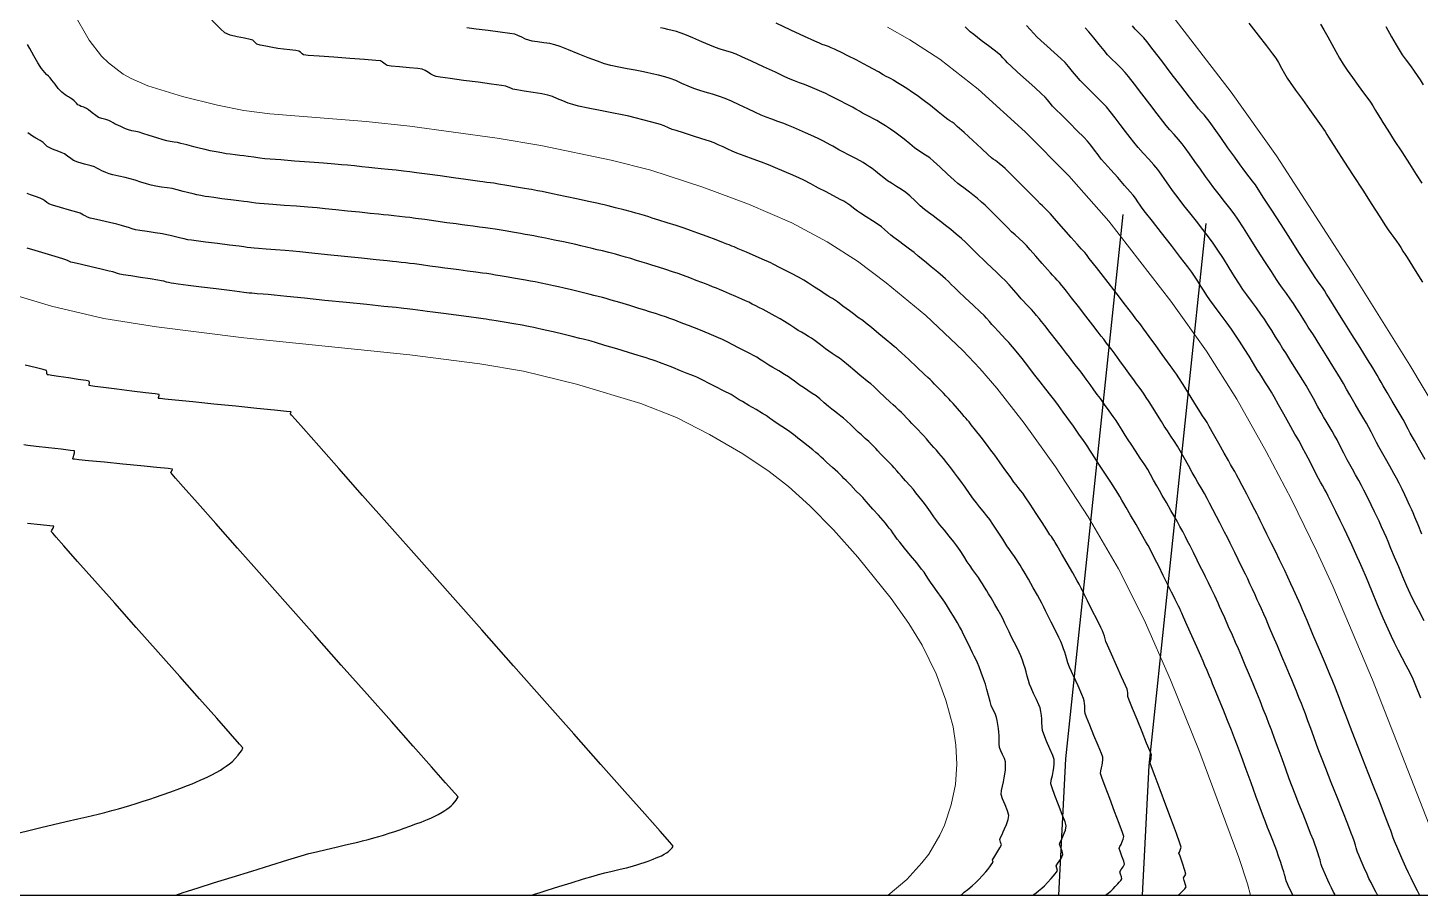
# Model space of a CAD drawing. Extents: x 27 to 849, y 0 to 853.
# Drawn here: x 213.3 to 312.8, y 7.4 to 69.4 of the extents above; entities that cross this region are included whole.
import ezdxf

# ---------------------------------------------------------------- set-up
doc = ezdxf.new("R2010")
doc.units = 0
doc.header["$LTSCALE"] = 2
for name, color, linetype in [('ARQ - PORTAS E ESQUADRIAS 1-50', 2, 'Continuous'), ('Curva 1 m', 5, 'Continuous'), ('Curva Mestra', 1, 'Continuous'), ('TRA_Trecho_Rodoviario_L', 7, 'Continuous')]:
    doc.layers.add(name, color=color, linetype=linetype)

msp = doc.modelspace()

# ---------------------------------------------------------------- linework, layer by layer
at = {"layer": 'ARQ - PORTAS E ESQUADRIAS 1-50', "elevation": 45}
msp.add_lwpolyline([(848.941, 852.522), (26.505, 852.522), (26.505, 7.377), (848.941, 7.377)], close=True, dxfattribs=at)
at = {"layer": 'Curva 1 m', "linetype": 'Continuous', "lineweight": -3}
for points, elevation in [([(303.721, 7.377), (303.719, 7.38), (303.709, 7.397), (303.702, 7.409), (303.627, 7.556), (303.517, 7.777), (303.439, 7.945), (303.333, 8.184), (303.246, 8.398), (303.183, 8.604), (303.119, 8.841), (303.061, 9.048), (302.981, 9.3), (302.846, 9.715), (302.693, 10.171), (302.562, 10.548), (302.443, 10.862), (302.277, 11.285), (302.089, 11.758), (301.906, 12.219), (301.755, 12.607), (301.618, 12.977), (301.381, 13.62), (301.076, 14.453), (300.73, 15.395), (300.375, 16.364), (300.038, 17.277), (299.75, 18.052), (299.54, 18.608), (299.319, 19.171), (299.045, 19.859), (298.745, 20.603), (298.449, 21.335), (298.184, 21.986), (297.979, 22.489), (297.862, 22.773), (297.733, 23.083), (297.581, 23.442), (297.428, 23.801), (297.295, 24.109), (297.133, 24.476), (296.846, 25.123), (296.501, 25.901), (296.163, 26.66), (295.9, 27.251), (295.777, 27.526), (295.705, 27.685), (295.622, 27.865), (295.548, 28.023), (295.447, 28.23), (295.308, 28.514), (295.184, 28.764), (295.048, 29.036), (294.782, 29.568), (294.451, 30.228), (294.12, 30.888), (293.855, 31.416), (293.72, 31.682), (293.607, 31.902), (293.477, 32.153), (293.36, 32.371), (293.205, 32.641), (292.892, 33.182), (292.499, 33.858), (292.106, 34.536), (291.789, 35.081), (291.629, 35.359), (291.496, 35.599), (291.345, 35.872), (291.209, 36.109), (291.037, 36.375), (290.698, 36.894), (290.274, 37.538), (289.851, 38.181), (289.512, 38.696), (289.341, 38.957), (289.204, 39.175), (289.049, 39.425), (288.91, 39.642), (288.745, 39.876), (288.422, 40.326), (288.02, 40.886), (287.616, 41.446), (287.29, 41.9), (287.118, 42.138), (286.955, 42.366), (286.769, 42.625), (286.603, 42.85), (286.409, 43.101), (286.058, 43.548), (285.648, 44.071), (285.274, 44.546), (285.034, 44.854), (284.83, 45.119), (284.593, 45.429), (284.356, 45.737), (284.148, 46), (283.929, 46.262), (283.665, 46.57), (283.4, 46.874), (283.175, 47.127), (282.937, 47.383), (282.65, 47.686), (282.382, 47.967), (282.199, 48.161), (282.018, 48.368), (281.813, 48.606), (281.629, 48.81), (281.363, 49.065), (280.863, 49.535), (280.283, 50.076), (279.78, 50.546), (279.51, 50.8), (279.311, 51.001), (279.085, 51.232), (278.883, 51.429), (278.685, 51.599), (278.316, 51.909), (277.851, 52.296), (277.365, 52.699), (276.932, 53.054), (276.627, 53.3), (276.307, 53.545), (275.912, 53.839), (275.511, 54.134), (275.175, 54.383), (274.973, 54.538), (274.759, 54.732), (274.52, 54.959), (274.303, 55.148), (274.065, 55.31), (273.657, 55.573), (273.196, 55.867), (272.797, 56.121), (272.578, 56.264), (272.394, 56.405), (272.188, 56.57), (272.03, 56.692), (271.896, 56.784), (271.74, 56.884), (271.602, 56.969), (271.353, 57.102), (270.86, 57.362), (270.287, 57.662), (269.801, 57.917), (269.568, 58.039), (269.41, 58.129), (269.251, 58.219), (269.101, 58.297), (268.884, 58.408), (268.691, 58.504), (268.439, 58.617), (267.946, 58.834), (267.332, 59.102), (266.716, 59.366), (266.218, 59.574), (265.725, 59.765), (265.114, 59.993), (264.489, 60.223), (263.954, 60.422), (263.613, 60.554), (263.314, 60.689), (262.97, 60.854), (262.626, 61.018), (262.325, 61.149), (261.998, 61.262), (261.445, 61.441), (260.784, 61.65), (260.134, 61.856), (259.612, 62.021), (259.336, 62.112), (259.068, 62.224), (258.764, 62.359), (258.495, 62.466), (258.229, 62.542), (257.772, 62.662), (257.22, 62.802), (256.672, 62.937), (256.224, 63.044), (255.75, 63.145), (255.022, 63.292), (254.172, 63.462), (253.333, 63.633), (252.636, 63.78), (252.214, 63.882), (251.891, 63.994), (251.521, 64.144), (251.137, 64.306), (250.767, 64.453), (250.443, 64.561), (250.01, 64.651), (249.393, 64.754), (248.743, 64.853), (248.209, 64.934), (247.943, 64.981), (247.783, 65.047), (247.603, 65.134), (247.443, 65.198), (247.128, 65.247), (246.409, 65.346), (245.45, 65.475), (244.411, 65.614), (243.456, 65.742), (242.746, 65.839), (242.443, 65.885), (242.253, 65.969), (242.068, 66.066), (241.903, 66.166), (241.666, 66.308), (241.449, 66.411), (241.134, 66.456), (240.533, 66.517), (239.838, 66.582), (239.245, 66.641), (238.949, 66.683), (238.793, 66.778), (238.625, 66.91), (238.47, 67.003), (238.127, 67.04), (237.336, 67.103), (236.278, 67.18), (235.133, 67.262), (234.08, 67.338), (233.299, 67.399), (232.97, 67.433), (232.861, 67.511), (232.746, 67.623), (232.637, 67.704), (232.416, 67.744), (231.998, 67.795), (231.525, 67.85), (231.137, 67.902), (230.748, 67.968), (230.273, 68.053), (229.855, 68.136), (229.637, 68.194), (229.492, 68.345), (229.347, 68.499), (229.147, 68.546), (228.734, 68.623), (228.22, 68.726), (227.72, 68.853), (227.347, 69.004), (227.033, 69.286), (226.415, 69.913)], 39), ([(312.797, 7.377), (312.794, 7.382), (312.78, 7.405), (312.75, 7.455), (312.721, 7.504), (312.627, 7.685), (312.417, 8.098), (312.173, 8.583), (311.98, 8.979), (311.796, 9.388), (311.52, 10.019), (311.227, 10.693), (310.993, 11.233), (310.896, 11.462), (310.872, 11.543), (310.849, 11.624), (310.798, 11.783), (310.725, 11.999), (310.61, 12.294), (310.32, 13.032), (309.906, 14.089), (309.414, 15.342), (308.893, 16.667), (308.393, 17.942), (307.961, 19.043), (307.646, 19.848), (307.497, 20.232), (307.361, 20.595), (307.203, 21.026), (307.054, 21.436), (306.943, 21.732), (306.848, 21.973), (306.736, 22.254), (306.622, 22.533), (306.524, 22.773), (306.367, 23.144), (306.041, 23.914), (305.613, 24.921), (305.153, 26.005), (304.727, 27.006), (304.405, 27.764), (304.254, 28.117), (304.134, 28.389), (303.996, 28.7), (303.874, 28.971), (303.763, 29.215), (303.579, 29.618), (303.359, 30.098), (303.139, 30.573), (302.957, 30.961), (302.769, 31.35), (302.49, 31.92), (302.172, 32.568), (301.866, 33.187), (301.626, 33.675), (301.502, 33.926), (301.386, 34.158), (301.253, 34.423), (301.136, 34.655), (301.002, 34.912), (300.743, 35.41), (300.42, 36.029), (300.096, 36.648), (299.834, 37.148), (299.695, 37.409), (299.559, 37.648), (299.4, 37.918), (299.262, 38.156), (299.107, 38.434), (298.802, 38.979), (298.424, 39.658), (298.045, 40.336), (297.74, 40.88), (297.583, 41.155), (297.436, 41.383), (297.265, 41.641), (297.116, 41.867), (296.953, 42.125), (296.639, 42.625), (296.25, 43.246), (295.861, 43.865), (295.55, 44.36), (295.391, 44.609), (295.25, 44.809), (295.087, 45.035), (294.943, 45.233), (294.756, 45.492), (294.379, 46.015), (293.907, 46.668), (293.437, 47.318), (293.064, 47.833), (292.884, 48.08), (292.761, 48.24), (292.617, 48.422), (292.492, 48.581), (292.266, 48.873), (291.755, 49.535), (291.074, 50.417), (290.338, 51.37), (289.662, 52.245), (289.161, 52.893), (288.95, 53.164), (288.829, 53.307), (288.707, 53.446), (288.585, 53.575), (288.463, 53.704), (288.281, 53.911), (287.873, 54.378), (287.348, 54.976), (286.818, 55.581), (286.392, 56.065), (286.18, 56.3), (286.014, 56.461), (285.82, 56.64), (285.651, 56.798), (285.427, 57.022), (284.97, 57.48), (284.398, 58.056), (283.825, 58.632), (283.368, 59.09), (283.141, 59.312), (282.955, 59.473), (282.74, 59.65), (282.578, 59.78), (282.446, 59.879), (282.294, 59.989), (282.164, 60.089), (281.936, 60.295), (281.446, 60.743), (280.825, 61.311), (280.203, 61.88), (279.713, 62.327), (279.484, 62.53), (279.349, 62.622), (279.19, 62.72), (279.053, 62.809), (278.824, 62.987), (278.36, 63.356), (277.791, 63.807), (277.247, 64.232), (276.86, 64.523), (276.524, 64.752), (276.103, 65.027), (275.678, 65.299), (275.331, 65.517), (275.145, 65.631), (274.984, 65.719), (274.799, 65.814), (274.637, 65.899), (274.429, 66.016), (274.079, 66.216), (273.689, 66.436), (273.365, 66.616), (273.016, 66.797), (272.475, 67.074), (271.885, 67.375), (271.388, 67.626), (271.125, 67.756), (270.93, 67.845), (270.705, 67.941), (270.507, 68.024), (270.302, 68.101), (270.064, 68.188), (269.856, 68.269), (269.527, 68.419), (268.794, 68.758), (267.818, 69.211), (266.761, 69.702)], 36), ([(306.747, 7.377), (306.742, 7.384), (306.722, 7.417), (306.708, 7.44), (306.632, 7.589), (306.475, 7.899), (306.338, 8.178), (306.22, 8.438), (306.049, 8.826), (305.887, 9.2), (305.796, 9.419), (305.749, 9.573), (305.701, 9.751), (305.657, 9.907), (305.597, 10.095), (305.496, 10.407), (305.381, 10.749), (305.283, 11.032), (305.182, 11.296), (304.989, 11.785), (304.735, 12.43), (304.446, 13.159), (304.153, 13.903), (303.885, 14.589), (303.669, 15.148), (303.462, 15.7), (303.213, 16.376), (302.941, 17.118), (302.665, 17.873), (302.405, 18.583), (302.179, 19.194), (302.007, 19.649), (301.823, 20.122), (301.603, 20.672), (301.368, 21.257), (301.135, 21.832), (300.923, 22.352), (300.749, 22.773), (300.546, 23.26), (300.308, 23.825), (300.057, 24.414), (299.818, 24.973), (299.614, 25.445), (299.393, 25.949), (299.12, 26.566), (298.843, 27.188), (298.612, 27.705), (298.476, 28.008), (298.371, 28.238), (298.249, 28.506), (298.125, 28.773), (298.018, 29.002), (297.878, 29.29), (297.68, 29.695), (297.468, 30.124), (297.29, 30.485), (297.119, 30.828), (296.873, 31.319), (296.604, 31.857), (296.36, 32.342), (296.192, 32.673), (296.028, 32.993), (295.836, 33.364), (295.642, 33.734), (295.472, 34.05), (295.282, 34.384), (294.994, 34.881), (294.671, 35.435), (294.376, 35.94), (294.173, 36.291), (293.98, 36.639), (293.757, 37.044), (293.533, 37.448), (293.333, 37.791), (293.119, 38.128), (292.805, 38.607), (292.458, 39.131), (292.145, 39.603), (291.933, 39.927), (291.733, 40.244), (291.504, 40.614), (291.274, 40.983), (291.07, 41.298), (290.864, 41.593), (290.572, 42.002), (290.248, 42.45), (289.948, 42.864), (289.726, 43.17), (289.489, 43.5), (289.214, 43.884), (288.938, 44.267), (288.697, 44.593), (288.496, 44.855), (288.251, 45.168), (287.988, 45.501), (287.735, 45.822), (287.52, 46.096), (287.234, 46.466), (286.816, 47.01), (286.364, 47.597), (285.975, 48.099), (285.749, 48.388), (285.582, 48.587), (285.385, 48.818), (285.187, 49.045), (285.019, 49.233), (284.851, 49.414), (284.653, 49.621), (284.455, 49.829), (284.287, 50.009), (284.073, 50.254), (283.765, 50.613), (283.432, 50.994), (283.146, 51.307), (282.891, 51.557), (282.546, 51.88), (282.171, 52.227), (281.822, 52.549), (281.557, 52.799), (281.267, 53.09), (280.933, 53.432), (280.598, 53.772), (280.302, 54.057), (280.023, 54.3), (279.649, 54.615), (279.245, 54.947), (278.877, 55.246), (278.61, 55.46), (278.325, 55.676), (277.988, 55.921), (277.652, 56.169), (277.37, 56.389), (277.072, 56.655), (276.702, 57.004), (276.331, 57.35), (276.03, 57.609), (275.734, 57.815), (275.375, 58.04), (275.02, 58.259), (274.737, 58.445), (274.469, 58.648), (274.158, 58.895), (273.862, 59.132), (273.64, 59.303), (273.446, 59.436), (273.216, 59.587), (272.984, 59.734), (272.783, 59.857), (272.469, 60.027), (271.996, 60.274), (271.535, 60.514), (271.258, 60.659), (271.055, 60.773), (270.825, 60.905), (270.622, 61.018), (270.417, 61.125), (270.111, 61.284), (269.781, 61.452), (269.502, 61.588), (269.241, 61.707), (268.862, 61.874), (268.429, 62.062), (268.003, 62.243), (267.648, 62.39), (267.302, 62.524), (266.892, 62.675), (266.459, 62.832), (266.046, 62.986), (265.694, 63.125), (265.285, 63.31), (264.734, 63.571), (264.13, 63.86), (263.562, 64.124), (263.119, 64.315), (262.705, 64.461), (262.209, 64.619), (261.694, 64.776), (261.229, 64.92), (260.877, 65.038), (260.484, 65.198), (260.031, 65.399), (259.581, 65.595), (259.196, 65.744), (258.807, 65.86), (258.349, 65.977), (257.889, 66.086), (257.492, 66.178), (257.166, 66.245), (256.684, 66.337), (256.111, 66.445), (255.511, 66.565), (254.948, 66.687), (254.485, 66.806), (253.984, 66.978), (253.326, 67.231), (252.603, 67.522), (251.903, 67.804), (251.32, 68.033), (250.943, 68.164), (250.588, 68.239), (250.152, 68.308), (249.707, 68.371), (249.322, 68.427), (249.068, 68.479), (248.834, 68.57), (248.568, 68.698), (248.302, 68.824), (248.068, 68.913), (247.708, 68.974), (247.019, 69.067), (246.168, 69.176), (245.322, 69.284), (244.649, 69.374)], 38), ([(309.772, 7.377), (309.77, 7.38), (309.759, 7.398), (309.736, 7.436), (309.714, 7.472), (309.645, 7.606), (309.487, 7.916), (309.304, 8.281), (309.159, 8.578), (309.023, 8.879), (308.821, 9.339), (308.605, 9.834), (308.428, 10.243), (308.346, 10.44), (308.298, 10.602), (308.253, 10.766), (308.193, 10.954), (308.095, 11.252), (308.004, 11.516), (307.892, 11.805), (307.638, 12.452), (307.286, 13.346), (306.88, 14.378), (306.463, 15.439), (306.079, 16.417), (305.771, 17.204), (305.583, 17.69), (305.411, 18.15), (305.209, 18.698), (304.996, 19.28), (304.791, 19.842), (304.611, 20.33), (304.475, 20.691), (304.327, 21.068), (304.153, 21.505), (303.968, 21.962), (303.791, 22.398), (303.636, 22.773), (303.481, 23.145), (303.234, 23.73), (302.933, 24.439), (302.615, 25.186), (302.318, 25.883), (302.079, 26.444), (301.934, 26.781), (301.796, 27.096), (301.633, 27.465), (301.463, 27.847), (301.304, 28.202), (301.175, 28.489), (301.018, 28.835), (300.834, 29.237), (300.649, 29.638), (300.487, 29.982), (300.32, 30.327), (300.078, 30.823), (299.809, 31.368), (299.565, 31.862), (299.396, 32.205), (299.228, 32.543), (299.032, 32.936), (298.835, 33.328), (298.664, 33.664), (298.497, 33.989), (298.262, 34.442), (298.003, 34.94), (297.762, 35.397), (297.584, 35.73), (297.387, 36.077), (297.153, 36.478), (296.918, 36.878), (296.718, 37.224), (296.522, 37.574), (296.244, 38.077), (295.937, 38.629), (295.657, 39.129), (295.458, 39.473), (295.247, 39.805), (294.995, 40.187), (294.74, 40.568), (294.524, 40.897), (294.317, 41.225), (294.029, 41.688), (293.714, 42.193), (293.429, 42.646), (293.23, 42.953), (293.028, 43.245), (292.786, 43.58), (292.543, 43.914), (292.334, 44.201), (292.101, 44.525), (291.746, 45.018), (291.353, 45.564), (291.007, 46.042), (290.791, 46.337), (290.611, 46.57), (290.4, 46.839), (290.188, 47.107), (290.006, 47.338), (289.8, 47.605), (289.41, 48.11), (288.912, 48.755), (288.382, 49.443), (287.895, 50.074), (287.525, 50.551), (287.349, 50.776), (287.196, 50.959), (287.017, 51.165), (286.863, 51.34), (286.708, 51.505), (286.53, 51.692), (286.375, 51.857), (286.174, 52.086), (285.795, 52.522), (285.345, 53.038), (284.932, 53.508), (284.663, 53.804), (284.423, 54.038), (284.137, 54.304), (283.849, 54.569), (283.604, 54.799), (283.329, 55.073), (282.904, 55.503), (282.429, 55.985), (282.002, 56.413), (281.722, 56.684), (281.455, 56.917), (281.131, 57.187), (280.821, 57.439), (280.594, 57.62), (280.403, 57.764), (280.179, 57.928), (279.955, 58.092), (279.767, 58.239), (279.497, 58.481), (279.03, 58.911), (278.497, 59.404), (278.028, 59.832), (277.757, 60.069), (277.562, 60.205), (277.328, 60.351), (277.093, 60.497), (276.895, 60.627), (276.67, 60.799), (276.315, 61.08), (275.908, 61.404), (275.527, 61.704), (275.25, 61.913), (274.946, 62.121), (274.581, 62.359), (274.229, 62.582), (273.964, 62.744), (273.73, 62.873), (273.453, 63.017), (273.177, 63.158), (272.947, 63.279), (272.726, 63.403), (272.471, 63.548), (272.215, 63.694), (271.994, 63.817), (271.751, 63.944), (271.385, 64.133), (270.971, 64.345), (270.588, 64.538), (270.314, 64.672), (270.03, 64.801), (269.699, 64.946), (269.365, 65.088), (269.077, 65.207), (268.782, 65.32), (268.429, 65.449), (268.076, 65.579), (267.775, 65.697), (267.397, 65.868), (266.708, 66.189), (265.861, 66.586), (265.011, 66.983), (264.31, 67.306), (263.912, 67.481), (263.57, 67.6), (263.166, 67.725), (262.762, 67.848), (262.418, 67.963), (262.033, 68.12), (261.446, 68.37), (260.798, 68.649), (260.234, 68.888), (259.896, 69.023), (259.637, 69.1), (259.332, 69.178), (259.025, 69.251), (258.761, 69.312), (258.485, 69.368)], 37), ([(312.864, 21.465), (312.52, 22.327), (312.313, 22.823), (312.095, 23.278), (311.829, 23.794), (311.54, 24.342), (311.249, 24.889), (310.98, 25.404), (310.758, 25.857), (310.523, 26.383), (310.181, 27.182), (309.777, 28.137), (309.359, 29.132), (308.974, 30.051), (308.667, 30.779), (308.488, 31.2), (308.325, 31.562), (308.135, 31.979), (307.934, 32.416), (307.739, 32.832), (307.57, 33.19), (307.383, 33.578), (307.105, 34.148), (306.789, 34.794), (306.484, 35.413), (306.242, 35.901), (306.115, 36.155), (305.984, 36.395), (305.83, 36.666), (305.697, 36.905), (305.559, 37.166), (305.297, 37.668), (304.973, 38.29), (304.65, 38.909), (304.39, 39.406), (304.256, 39.659), (304.132, 39.872), (303.988, 40.112), (303.862, 40.324), (303.717, 40.583), (303.429, 41.101), (303.064, 41.756), (302.69, 42.425), (302.374, 42.988), (302.183, 43.323), (301.993, 43.634), (301.768, 43.993), (301.54, 44.35), (301.346, 44.658), (301.174, 44.935), (300.906, 45.368), (300.58, 45.894), (300.233, 46.45), (299.9, 46.973), (299.621, 47.399), (299.321, 47.829), (298.938, 48.359), (298.522, 48.929), (298.121, 49.475), (297.784, 49.935), (297.563, 50.247), (297.367, 50.544), (297.145, 50.894), (296.915, 51.26), (296.692, 51.608), (296.493, 51.903), (296.211, 52.28), (295.689, 52.958), (295.028, 53.812), (294.324, 54.717), (293.678, 55.548), (293.187, 56.18), (292.951, 56.486), (292.8, 56.697), (292.628, 56.944), (292.455, 57.19), (292.3, 57.397), (292.085, 57.648), (291.686, 58.101), (291.191, 58.66), (290.688, 59.226), (290.267, 59.703), (290.017, 59.993), (289.79, 60.285), (289.532, 60.63), (289.273, 60.973), (289.04, 61.259), (288.767, 61.545), (288.298, 62.016), (287.737, 62.574), (287.186, 63.119), (286.75, 63.552), (286.531, 63.773), (286.358, 63.978), (286.166, 64.217), (285.991, 64.419), (285.748, 64.647), (285.257, 65.094), (284.644, 65.65), (284.031, 66.204), (283.546, 66.644), (283.311, 66.86), (283.157, 67.026), (282.986, 67.218), (282.829, 67.381), (282.561, 67.596), (282.038, 68.003), (281.429, 68.474), (280.905, 68.881), (280.636, 69.095), (280.473, 69.253), (280.293, 69.439)], 34), ([(313.113, 26.983), (312.696, 27.775), (312.349, 28.444), (312.104, 28.94), (311.865, 29.471), (311.583, 30.124), (311.284, 30.832), (310.992, 31.533), (310.731, 32.162), (310.526, 32.655), (310.402, 32.948), (310.246, 33.294), (310.062, 33.696), (309.876, 34.096), (309.714, 34.44), (309.549, 34.784), (309.31, 35.277), (309.044, 35.82), (308.799, 36.315), (308.622, 36.664), (308.433, 37.012), (308.206, 37.415), (307.978, 37.816), (307.786, 38.164), (307.609, 38.498), (307.369, 38.961), (307.11, 39.462), (306.874, 39.915), (306.705, 40.229), (306.527, 40.539), (306.314, 40.896), (306.099, 41.252), (305.918, 41.56), (305.742, 41.875), (305.487, 42.336), (305.194, 42.866), (304.904, 43.383), (304.658, 43.81), (304.436, 44.174), (304.145, 44.642), (303.819, 45.16), (303.493, 45.674), (303.203, 46.131), (302.984, 46.478), (302.752, 46.851), (302.484, 47.284), (302.203, 47.737), (301.931, 48.167), (301.69, 48.535), (301.429, 48.907), (301.105, 49.351), (300.757, 49.822), (300.425, 50.277), (300.147, 50.67), (299.893, 51.057), (299.551, 51.596), (299.156, 52.223), (298.744, 52.872), (298.349, 53.481), (298.008, 53.984), (297.688, 54.419), (297.278, 54.956), (296.82, 55.546), (296.355, 56.137), (295.927, 56.68), (295.579, 57.125), (295.351, 57.421), (295.115, 57.749), (294.846, 58.135), (294.565, 58.538), (294.292, 58.92), (294.049, 59.243), (293.77, 59.573), (293.412, 59.976), (293.022, 60.409), (292.648, 60.827), (292.337, 61.19), (292.072, 61.525), (291.739, 61.964), (291.37, 62.455), (290.999, 62.947), (290.659, 63.386), (290.383, 63.721), (290.036, 64.09), (289.605, 64.519), (289.159, 64.953), (288.768, 65.335), (288.501, 65.607), (288.248, 65.903), (287.964, 66.255), (287.678, 66.607), (287.422, 66.898), (287.119, 67.187), (286.658, 67.605), (286.146, 68.062), (285.694, 68.467), (285.411, 68.729), (285.186, 68.968), (284.932, 69.254), (284.677, 69.537)], 33), ([(312.944, 33.189), (312.672, 33.841), (312.448, 34.382), (312.316, 34.695), (312.212, 34.926), (312.09, 35.194), (311.966, 35.461), (311.858, 35.69), (311.72, 35.978), (311.523, 36.384), (311.312, 36.813), (311.13, 37.172), (310.94, 37.521), (310.657, 38.028), (310.343, 38.585), (310.061, 39.086), (309.875, 39.422), (309.708, 39.74), (309.516, 40.112), (309.324, 40.483), (309.154, 40.799), (308.976, 41.108), (308.718, 41.544), (308.43, 42.026), (308.165, 42.471), (307.973, 42.796), (307.779, 43.143), (307.555, 43.547), (307.331, 43.951), (307.134, 44.296), (306.933, 44.622), (306.574, 45.198), (306.119, 45.922), (305.634, 46.694), (305.18, 47.414), (304.822, 47.983), (304.623, 48.299), (304.425, 48.617), (304.196, 48.987), (303.964, 49.356), (303.76, 49.67), (303.535, 49.989), (303.254, 50.371), (302.969, 50.758), (302.731, 51.093), (302.536, 51.392), (302.181, 51.944), (301.717, 52.67), (301.195, 53.487), (300.664, 54.316), (300.174, 55.076), (299.777, 55.685), (299.522, 56.064), (299.211, 56.484), (298.839, 56.964), (298.445, 57.463), (298.07, 57.94), (297.751, 58.355), (297.467, 58.748), (297.104, 59.259), (296.709, 59.819), (296.329, 60.357), (296.009, 60.803), (295.797, 61.088), (295.54, 61.393), (295.229, 61.739), (294.918, 62.084), (294.656, 62.386), (294.418, 62.689), (294.002, 63.232), (293.478, 63.918), (292.917, 64.651), (292.391, 65.337), (291.97, 65.879), (291.725, 66.183), (291.442, 66.48), (291.1, 66.814), (290.757, 67.146), (290.47, 67.44), (290.212, 67.742), (289.859, 68.173), (289.474, 68.646), (289.117, 69.076), (288.852, 69.377)], 32), ([(313.18, 38.505), (312.799, 39.186), (312.419, 39.866), (312.115, 40.409), (311.964, 40.681), (311.849, 40.9), (311.72, 41.151), (311.604, 41.37), (311.46, 41.616), (311.176, 42.096), (310.821, 42.694), (310.466, 43.294), (310.178, 43.779), (310.029, 44.032), (309.895, 44.271), (309.744, 44.544), (309.609, 44.782), (309.436, 45.061), (309.053, 45.673), (308.529, 46.509), (307.934, 47.456), (307.34, 48.402), (306.816, 49.236), (306.433, 49.846), (306.261, 50.119), (306.125, 50.339), (305.97, 50.588), (305.83, 50.805), (305.672, 51.026), (305.48, 51.286), (305.315, 51.517), (305.141, 51.784), (304.748, 52.395), (304.197, 53.251), (303.55, 54.256), (302.869, 55.314), (302.216, 56.329), (301.651, 57.203), (301.238, 57.84), (301.037, 58.144), (300.837, 58.412), (300.597, 58.719), (300.356, 59.025), (300.152, 59.29), (299.942, 59.58), (299.559, 60.116), (299.075, 60.797), (298.559, 61.521), (298.085, 62.186), (297.724, 62.691), (297.546, 62.933), (297.367, 63.142), (297.157, 63.375), (296.976, 63.582), (296.772, 63.843), (296.325, 64.423), (295.716, 65.215), (295.025, 66.113), (294.334, 67.012), (293.723, 67.804), (293.274, 68.384), (293.068, 68.645), (292.871, 68.848), (292.639, 69.072), (292.44, 69.273), (292.237, 69.513)], 31), ([(300.57, 69.695), (301.235, 68.841), (301.825, 68.081), (302.267, 67.506), (302.491, 67.203), (302.686, 66.88), (302.898, 66.494), (303.11, 66.107), (303.301, 65.781), (303.514, 65.472), (303.903, 64.925), (304.394, 64.241), (304.913, 63.52), (305.387, 62.862), (305.743, 62.368), (305.907, 62.138), (306.022, 61.953), (306.149, 61.74), (306.262, 61.554), (306.428, 61.295), (306.819, 60.688), (307.371, 59.83), (308.023, 58.82), (308.709, 57.756), (309.367, 56.736), (309.934, 55.859), (310.346, 55.223), (310.54, 54.926), (310.715, 54.678), (310.925, 54.39), (311.129, 54.109), (311.289, 53.883), (311.43, 53.668), (311.591, 53.417), (311.75, 53.165), (311.887, 52.947), (312.073, 52.652), (312.465, 52.026), (312.994, 51.182)], 29), ([(305.686, 69.628), (305.941, 69.217), (306.217, 68.732), (306.502, 68.209), (306.786, 67.686), (307.058, 67.199), (307.308, 66.783), (307.602, 66.347), (307.978, 65.816), (308.386, 65.256), (308.77, 64.731), (309.08, 64.308), (309.262, 64.051), (309.43, 63.784), (309.62, 63.469), (309.808, 63.154), (309.973, 62.884), (310.15, 62.605), (310.501, 62.056), (310.971, 61.325), (311.505, 60.495), (312.048, 59.653), (312.545, 58.885), (312.941, 58.276)], 28), ([(310.37, 69.454), (310.774, 68.728), (311.103, 68.143), (311.314, 67.786), (311.544, 67.447), (311.825, 67.059), (312.121, 66.658), (312.396, 66.28), (312.617, 65.964), (312.815, 65.652), (313.038, 65.284)], 27), ([(295.513, 7.377), (295.528, 7.389), (295.576, 7.428), (295.671, 7.507), (295.781, 7.602), (295.905, 7.735), (295.996, 7.838), (296.047, 7.9), (296.091, 7.964), (296.043, 8.125), (295.951, 8.418), (295.907, 8.615), (295.988, 8.75), (296.068, 8.885), (295.993, 9.147), (295.821, 9.655), (295.648, 10.153), (295.569, 10.385), (295.599, 10.456), (295.634, 10.526), (295.686, 10.652), (295.731, 10.817), (295.636, 11.093), (295.386, 11.776), (295.031, 12.729), (294.625, 13.819), (294.219, 14.908), (293.864, 15.862), (293.613, 16.544), (293.516, 16.819), (293.54, 16.967), (293.574, 17.112), (293.592, 17.257), (293.595, 17.4), (293.5, 17.648), (293.261, 18.243), (292.935, 19.048), (292.58, 19.921), (292.254, 20.725), (292.014, 21.32), (291.918, 21.565), (291.909, 21.703), (291.905, 21.839), (291.888, 21.971), (291.863, 22.101), (291.747, 22.366), (291.47, 22.989), (291.111, 23.793), (290.751, 24.6), (290.469, 25.234), (290.345, 25.518), (290.292, 25.708), (290.241, 25.898), (290.175, 26.087), (290.102, 26.275), (289.982, 26.518), (289.715, 27.052), (289.374, 27.731), (289.032, 28.411), (288.762, 28.946), (288.638, 29.193), (288.576, 29.324), (288.505, 29.472), (288.44, 29.601), (288.296, 29.854), (287.977, 30.405), (287.572, 31.104), (287.167, 31.801), (286.85, 32.346), (286.708, 32.589), (286.615, 32.746), (286.518, 32.9), (286.444, 33.007), (286.348, 33.139), (286.265, 33.257), (286.112, 33.49), (285.778, 34.001), (285.352, 34.655), (284.92, 35.315), (284.573, 35.843), (284.398, 36.104), (284.248, 36.295), (284.071, 36.508), (283.919, 36.697), (283.772, 36.901), (283.49, 37.296), (283.13, 37.803), (282.745, 38.341), (282.392, 38.832), (282.127, 39.194), (281.816, 39.6), (281.424, 40.103), (281.031, 40.602), (280.716, 41), (280.557, 41.197), (280.448, 41.322), (280.322, 41.462), (280.211, 41.585), (280.033, 41.792), (279.723, 42.153), (279.414, 42.512), (279.238, 42.713), (279.132, 42.824), (279.008, 42.948), (278.901, 43.057), (278.722, 43.247), (278.409, 43.58), (278.098, 43.91), (277.925, 44.091), (277.773, 44.23), (277.619, 44.367), (277.375, 44.596), (276.859, 45.082), (276.254, 45.651), (275.74, 46.134), (275.5, 46.357), (275.363, 46.466), (275.223, 46.573), (275.038, 46.727), (274.627, 47.069), (274.104, 47.504), (273.579, 47.94), (273.163, 48.285), (272.967, 48.444), (272.848, 48.526), (272.71, 48.616), (272.589, 48.696), (272.391, 48.844), (271.999, 49.138), (271.541, 49.483), (271.144, 49.781), (270.935, 49.934), (270.786, 50.025), (270.613, 50.124), (270.462, 50.212), (270.28, 50.331), (269.937, 50.559), (269.513, 50.838), (269.086, 51.113), (268.738, 51.328), (268.357, 51.539), (267.855, 51.805), (267.339, 52.072), (266.919, 52.288), (266.705, 52.398), (266.554, 52.476), (266.381, 52.565), (266.229, 52.64), (265.935, 52.769), (265.342, 53.027), (264.648, 53.327), (264.053, 53.583), (263.756, 53.71), (263.594, 53.775), (263.409, 53.848), (263.247, 53.911), (262.991, 54.01), (262.472, 54.208), (261.822, 54.456), (261.168, 54.7), (260.641, 54.891), (260.194, 55.042), (259.61, 55.233), (258.976, 55.436), (258.38, 55.626), (257.909, 55.774), (257.652, 55.855), (257.359, 55.945), (257.025, 56.047), (256.731, 56.132), (256.419, 56.213), (255.883, 56.351), (255.275, 56.505), (254.75, 56.637), (254.46, 56.71), (254.219, 56.769), (253.945, 56.835), (253.703, 56.891), (253.348, 56.967), (252.611, 57.122), (251.684, 57.316), (250.761, 57.508), (250.034, 57.66), (249.693, 57.73), (249.494, 57.764), (249.267, 57.802), (249.068, 57.835), (248.769, 57.885), (248.192, 57.983), (247.515, 58.098), (246.914, 58.198), (246.568, 58.255), (246.337, 58.287), (246.068, 58.322), (245.799, 58.356), (245.568, 58.386), (245.242, 58.431), (244.576, 58.524), (243.698, 58.646), (242.731, 58.78), (241.803, 58.908), (241.04, 59.011), (240.568, 59.073), (240.113, 59.127), (239.583, 59.185), (239.03, 59.244), (238.507, 59.299), (238.068, 59.345), (237.639, 59.39), (237.141, 59.443), (236.62, 59.496), (236.122, 59.546), (235.693, 59.587), (235.21, 59.626), (234.396, 59.69), (233.388, 59.767), (232.326, 59.848), (231.348, 59.923), (230.59, 59.982), (230.193, 60.016), (229.836, 60.059), (229.417, 60.115), (229.011, 60.171), (228.693, 60.214), (228.404, 60.25), (228.067, 60.29), (227.731, 60.331), (227.443, 60.372), (227.125, 60.428), (226.718, 60.505), (226.298, 60.589), (225.943, 60.664), (225.601, 60.747), (225.124, 60.869), (224.618, 61), (224.189, 61.11), (223.943, 61.169), (223.704, 61.208), (223.431, 61.247), (223.193, 61.289), (222.93, 61.365), (222.466, 61.508), (221.935, 61.675), (221.47, 61.821), (221.206, 61.9), (220.967, 61.956), (220.693, 62.014), (220.456, 62.076), (220.243, 62.16), (219.955, 62.284), (219.679, 62.409), (219.505, 62.49), (219.36, 62.572), (219.197, 62.669), (219.05, 62.746), (218.84, 62.807), (218.548, 62.882), (218.3, 62.969), (218.103, 63.1), (217.84, 63.303), (217.594, 63.498), (217.448, 63.607), (217.247, 63.69), (217.073, 63.753), (216.945, 63.809), (216.823, 63.873), (216.719, 63.974), (216.562, 64.14), (216.43, 64.265), (216.307, 64.345), (216.161, 64.428), (216.055, 64.489), (215.929, 64.578), (215.805, 64.672), (215.68, 64.773), (215.555, 64.885), (215.427, 65.044), (215.2, 65.338), (214.971, 65.634), (214.842, 65.797), (214.718, 65.921), (214.593, 66.043), (214.472, 66.177), (214.352, 66.316), (214.236, 66.46), (214.125, 66.609), (213.973, 66.871), (213.687, 67.377), (213.396, 67.891), (213.233, 68.177)], 41), ([(290.331, 7.377), (290.348, 7.392), (290.402, 7.436), (290.514, 7.527), (290.688, 7.671), (290.865, 7.827), (291.02, 7.987), (291.188, 8.174), (291.295, 8.298), (291.405, 8.422), (291.487, 8.552), (291.453, 8.683), (291.38, 8.874), (291.348, 9.04), (291.435, 9.201), (291.583, 9.4), (291.671, 9.58), (291.619, 9.809), (291.489, 10.172), (291.356, 10.52), (291.297, 10.705), (291.352, 10.846), (291.426, 10.988), (291.49, 11.137), (291.578, 11.367), (291.621, 11.57), (291.529, 11.86), (291.293, 12.503), (290.97, 13.358), (290.618, 14.284), (290.294, 15.139), (290.055, 15.782), (289.96, 16.071), (289.98, 16.258), (290.034, 16.473), (290.076, 16.658), (290.102, 16.842), (290.123, 17.052), (290.119, 17.233), (290.02, 17.506), (289.789, 18.077), (289.493, 18.798), (289.195, 19.517), (288.963, 20.087), (288.861, 20.357), (288.843, 20.53), (288.841, 20.732), (288.834, 20.905), (288.815, 21.074), (288.787, 21.265), (288.75, 21.43), (288.623, 21.729), (288.353, 22.333), (288.032, 23.044), (287.754, 23.663), (287.612, 23.992), (287.541, 24.232), (287.471, 24.51), (287.404, 24.752), (287.322, 24.993), (287.221, 25.268), (287.126, 25.507), (286.989, 25.789), (286.733, 26.3), (286.436, 26.888), (286.175, 27.403), (286.028, 27.695), (285.903, 27.956), (285.761, 28.253), (285.632, 28.511), (285.462, 28.809), (285.154, 29.343), (284.8, 29.952), (284.495, 30.475), (284.333, 30.752), (284.214, 30.951), (284.077, 31.177), (283.953, 31.373), (283.803, 31.587), (283.612, 31.852), (283.447, 32.086), (283.273, 32.351), (282.966, 32.827), (282.604, 33.384), (282.271, 33.893), (282.046, 34.222), (281.83, 34.5), (281.57, 34.817), (281.309, 35.133), (281.089, 35.409), (280.884, 35.688), (280.597, 36.09), (280.279, 36.539), (279.978, 36.961), (279.745, 37.281), (279.522, 37.573), (279.25, 37.924), (278.971, 38.28), (278.729, 38.585), (278.567, 38.784), (278.41, 38.965), (278.223, 39.173), (278.035, 39.38), (277.875, 39.559), (277.708, 39.753), (277.506, 39.99), (277.306, 40.223), (277.145, 40.405), (276.932, 40.626), (276.686, 40.874), (276.471, 41.093), (276.303, 41.271), (276.097, 41.493), (275.895, 41.709), (275.739, 41.868), (275.547, 42.047), (275.323, 42.245), (275.127, 42.42), (274.913, 42.621), (274.539, 42.975), (274.112, 43.377), (273.742, 43.725), (273.538, 43.913), (273.363, 44.053), (273.16, 44.208), (272.983, 44.346), (272.77, 44.523), (272.381, 44.849), (271.929, 45.227), (271.528, 45.559), (271.292, 45.749), (271.053, 45.912), (270.776, 46.091), (270.535, 46.252), (270.292, 46.433), (269.931, 46.708), (269.563, 46.987), (269.294, 47.181), (269.079, 47.314), (268.823, 47.462), (268.567, 47.608), (268.348, 47.737), (268.091, 47.903), (267.741, 48.135), (267.371, 48.377), (267.055, 48.574), (266.703, 48.768), (266.255, 49.003), (265.825, 49.225), (265.53, 49.376), (265.311, 49.49), (265.056, 49.622), (264.8, 49.752), (264.578, 49.86), (264.313, 49.98), (263.892, 50.163), (263.419, 50.367), (262.996, 50.548), (262.724, 50.663), (262.489, 50.758), (262.215, 50.866), (261.941, 50.974), (261.705, 51.065), (261.448, 51.164), (261.051, 51.316), (260.587, 51.492), (260.13, 51.663), (259.751, 51.8), (259.363, 51.931), (258.876, 52.09), (258.358, 52.255), (257.879, 52.407), (257.509, 52.523), (257.173, 52.627), (256.779, 52.748), (256.369, 52.871), (255.985, 52.985), (255.667, 53.076), (255.267, 53.183), (254.797, 53.303), (254.337, 53.418), (253.964, 53.51), (253.615, 53.596), (253.208, 53.695), (252.801, 53.792), (252.451, 53.873), (252.11, 53.947), (251.565, 54.062), (250.92, 54.198), (250.28, 54.331), (249.753, 54.44), (249.443, 54.501), (249.154, 54.553), (248.818, 54.609), (248.482, 54.664), (248.193, 54.711), (247.918, 54.759), (247.533, 54.825), (247.098, 54.899), (246.673, 54.97), (246.318, 55.027), (245.969, 55.076), (245.551, 55.131), (245.108, 55.187), (244.682, 55.242), (244.318, 55.289), (243.89, 55.348), (243.22, 55.441), (242.43, 55.551), (241.643, 55.66), (240.982, 55.75), (240.568, 55.805), (240.229, 55.844), (239.836, 55.888), (239.425, 55.932), (239.032, 55.973), (238.693, 56.008), (238.33, 56.047), (237.725, 56.11), (236.959, 56.19), (236.116, 56.277), (235.277, 56.362), (234.525, 56.437), (233.943, 56.492), (233.277, 56.548), (232.452, 56.612), (231.581, 56.678), (230.777, 56.738), (230.152, 56.786), (229.818, 56.814), (229.557, 56.845), (229.255, 56.886), (228.953, 56.927), (228.693, 56.963), (228.347, 57.006), (227.77, 57.077), (227.117, 57.158), (226.54, 57.231), (226.193, 57.279), (225.932, 57.324), (225.629, 57.381), (225.327, 57.442), (225.068, 57.498), (224.764, 57.573), (224.355, 57.681), (223.927, 57.792), (223.568, 57.876), (223.222, 57.935), (222.817, 57.992), (222.412, 58.051), (222.068, 58.115), (221.725, 58.211), (221.324, 58.339), (220.923, 58.47), (220.578, 58.574), (220.204, 58.665), (219.753, 58.766), (219.339, 58.859), (219.078, 58.926), (218.827, 59.025), (218.547, 59.15), (218.365, 59.237), (218.195, 59.335), (218.024, 59.428), (217.775, 59.502), (217.308, 59.631), (216.823, 59.771), (216.524, 59.875), (216.316, 60.018), (216.09, 60.205), (215.884, 60.353), (215.638, 60.461), (215.348, 60.566), (215.134, 60.645), (214.964, 60.719), (214.773, 60.807), (214.634, 60.885), (214.486, 61.03), (214.34, 61.179), (214.137, 61.305), (213.826, 61.485), (213.59, 61.626), (213.428, 61.738), (213.246, 61.872)], 42), ([(285.148, 7.377), (285.167, 7.393), (285.221, 7.437), (285.334, 7.529), (285.52, 7.682), (285.762, 7.885), (285.95, 8.052), (286.181, 8.292), (286.432, 8.571), (286.595, 8.759), (286.702, 8.883), (286.819, 9.027), (286.882, 9.139), (286.837, 9.301), (286.79, 9.465), (286.915, 9.669), (287.141, 9.998), (287.274, 10.275), (287.217, 10.528), (287.091, 10.821), (287.024, 11.025), (287.067, 11.161), (287.149, 11.314), (287.218, 11.45), (287.315, 11.676), (287.447, 12.019), (287.511, 12.323), (287.429, 12.609), (287.227, 13.152), (286.963, 13.824), (286.698, 14.495), (286.492, 15.037), (286.404, 15.323), (286.434, 15.603), (286.516, 15.926), (286.579, 16.204), (286.617, 16.48), (286.648, 16.795), (286.642, 17.066), (286.546, 17.348), (286.345, 17.834), (286.109, 18.389), (285.905, 18.873), (285.803, 19.149), (285.778, 19.409), (285.774, 19.711), (285.764, 19.971), (285.735, 20.224), (285.692, 20.511), (285.638, 20.758), (285.546, 20.984), (285.375, 21.361), (285.175, 21.795), (284.993, 22.194), (284.879, 22.466), (284.799, 22.727), (284.719, 23.035), (284.641, 23.343), (284.567, 23.606), (284.479, 23.868), (284.37, 24.174), (284.255, 24.479), (284.15, 24.738), (284.004, 25.045), (283.796, 25.456), (283.582, 25.874), (283.418, 26.197), (283.281, 26.48), (283.124, 26.811), (282.965, 27.14), (282.823, 27.42), (282.637, 27.753), (282.382, 28.193), (282.131, 28.62), (281.957, 28.914), (281.828, 29.131), (281.676, 29.383), (281.523, 29.633), (281.387, 29.846), (281.229, 30.075), (281.021, 30.364), (280.807, 30.662), (280.628, 30.916), (280.436, 31.209), (280.187, 31.599), (279.925, 32.004), (279.694, 32.34), (279.466, 32.635), (279.145, 33.031), (278.794, 33.458), (278.477, 33.845), (278.258, 34.12), (278.042, 34.414), (277.794, 34.764), (277.553, 35.104), (277.362, 35.368), (277.184, 35.602), (276.975, 35.873), (276.763, 36.142), (276.578, 36.37), (276.342, 36.64), (276.025, 36.993), (275.725, 37.325), (275.538, 37.533), (275.384, 37.713), (275.208, 37.919), (275.051, 38.097), (274.855, 38.301), (274.545, 38.617), (274.235, 38.931), (274.041, 39.129), (273.886, 39.294), (273.71, 39.484), (273.553, 39.646), (273.386, 39.8), (273.134, 40.026), (272.861, 40.269), (272.635, 40.473), (272.397, 40.697), (272.094, 40.986), (271.797, 41.267), (271.575, 41.469), (271.386, 41.622), (271.161, 41.796), (270.936, 41.968), (270.743, 42.118), (270.516, 42.308), (270.206, 42.571), (269.884, 42.841), (269.616, 43.054), (269.347, 43.241), (269.023, 43.452), (268.712, 43.654), (268.48, 43.808), (268.289, 43.95), (268.068, 44.12), (267.848, 44.288), (267.653, 44.427), (267.368, 44.602), (266.945, 44.848), (266.522, 45.092), (266.234, 45.262), (266.035, 45.39), (265.804, 45.543), (265.574, 45.694), (265.372, 45.819), (265.152, 45.941), (264.877, 46.086), (264.596, 46.231), (264.356, 46.354), (264.064, 46.506), (263.662, 46.713), (263.25, 46.923), (262.928, 47.081), (262.645, 47.21), (262.312, 47.354), (261.979, 47.496), (261.692, 47.616), (261.362, 47.749), (260.933, 47.919), (260.501, 48.088), (260.163, 48.219), (259.863, 48.334), (259.514, 48.468), (259.163, 48.599), (258.861, 48.709), (258.536, 48.818), (258.132, 48.949), (257.719, 49.08), (257.366, 49.191), (256.954, 49.317), (256.308, 49.513), (255.591, 49.729), (254.968, 49.915), (254.604, 50.021), (254.342, 50.091), (254.037, 50.169), (253.731, 50.245), (253.468, 50.31), (253.167, 50.384), (252.692, 50.5), (252.14, 50.633), (251.61, 50.759), (251.198, 50.854), (250.833, 50.935), (250.406, 51.026), (249.96, 51.12), (249.541, 51.205), (249.193, 51.273), (248.839, 51.337), (248.414, 51.409), (247.978, 51.48), (247.593, 51.543), (247.318, 51.588), (247.029, 51.638), (246.693, 51.696), (246.357, 51.752), (246.068, 51.798), (245.776, 51.839), (245.29, 51.903), (244.693, 51.981), (244.068, 52.061), (243.498, 52.135), (243.068, 52.192), (242.584, 52.258), (241.996, 52.34), (241.4, 52.423), (240.892, 52.493), (240.568, 52.536), (240.279, 52.569), (239.943, 52.606), (239.607, 52.642), (239.318, 52.672), (238.946, 52.71), (238.167, 52.791), (237.11, 52.899), (235.905, 53.023), (234.681, 53.148), (233.568, 53.261), (232.695, 53.348), (232.193, 53.397), (231.645, 53.443), (230.966, 53.495), (230.287, 53.546), (229.736, 53.588), (229.443, 53.612), (229.204, 53.641), (228.932, 53.678), (228.693, 53.711), (228.36, 53.753), (227.676, 53.838), (226.818, 53.946), (225.96, 54.054), (225.277, 54.141), (224.943, 54.185), (224.703, 54.227), (224.431, 54.281), (224.193, 54.331), (223.991, 54.381), (223.719, 54.453), (223.435, 54.527), (223.193, 54.584), (222.881, 54.636), (222.362, 54.716), (221.774, 54.805), (221.254, 54.886), (220.943, 54.942), (220.712, 55.006), (220.446, 55.091), (220.18, 55.178), (219.95, 55.248), (219.626, 55.326), (219.08, 55.452), (218.471, 55.592), (217.958, 55.711), (217.7, 55.776), (217.529, 55.843), (217.34, 55.928), (217.224, 55.983), (217.111, 56.048), (216.997, 56.111), (216.756, 56.182), (216.219, 56.337), (215.578, 56.524), (215.024, 56.689), (214.747, 56.78), (214.608, 56.876), (214.458, 57), (214.32, 57.099), (214.121, 57.184), (213.788, 57.311), (213.44, 57.441), (213.195, 57.537)], 43), ([(279.965, 7.377), (279.99, 7.398), (280.062, 7.457), (280.213, 7.58), (280.462, 7.784), (280.784, 8.054), (281.035, 8.277), (281.257, 8.505), (281.516, 8.787), (281.749, 9.05), (281.894, 9.219), (282.041, 9.404), (282.2, 9.615), (282.277, 9.727), (282.255, 9.808), (282.231, 9.889), (282.332, 10.054), (282.551, 10.402), (282.772, 10.764), (282.877, 10.97), (282.816, 11.156), (282.752, 11.345), (282.808, 11.501), (282.917, 11.718), (283.01, 11.911), (283.097, 12.115), (283.23, 12.435), (283.351, 12.785), (283.401, 13.075), (283.316, 13.397), (283.132, 13.826), (282.944, 14.255), (282.848, 14.576), (282.868, 14.846), (282.94, 15.164), (283.024, 15.482), (283.081, 15.75), (283.118, 16.018), (283.156, 16.331), (283.177, 16.641), (283.166, 16.9), (283.09, 17.144), (282.962, 17.423), (282.831, 17.7), (282.746, 17.941), (282.716, 18.191), (282.708, 18.489), (282.706, 18.787), (282.694, 19.037), (282.665, 19.286), (282.625, 19.578), (282.577, 19.862), (282.526, 20.086), (282.415, 20.361), (282.266, 20.667), (282.146, 20.94), (282.064, 21.22), (281.955, 21.638), (281.837, 22.087), (281.73, 22.46), (281.601, 22.837), (281.436, 23.29), (281.279, 23.706), (281.173, 23.97), (281.062, 24.204), (280.926, 24.468), (280.808, 24.699), (280.658, 25.008), (280.415, 25.511), (280.17, 26.017), (280.014, 26.33), (279.88, 26.57), (279.722, 26.84), (279.582, 27.077), (279.443, 27.309), (279.237, 27.651), (279.014, 28.017), (278.821, 28.32), (278.591, 28.653), (278.283, 29.084), (277.991, 29.49), (277.809, 29.746), (277.661, 29.973), (277.494, 30.234), (277.342, 30.458), (277.163, 30.686), (276.814, 31.118), (276.382, 31.652), (275.95, 32.184), (275.604, 32.611), (275.428, 32.831), (275.279, 33.035), (275.114, 33.269), (274.98, 33.455), (274.857, 33.616), (274.715, 33.798), (274.588, 33.956), (274.408, 34.16), (274.072, 34.537), (273.686, 34.966), (273.36, 35.33), (273.202, 35.507), (273.081, 35.649), (272.958, 35.789), (272.799, 35.954), (272.474, 36.285), (272.094, 36.672), (271.769, 37.003), (271.611, 37.165), (271.489, 37.295), (271.367, 37.424), (271.167, 37.605), (270.783, 37.951), (270.384, 38.308), (270.142, 38.527), (269.974, 38.686), (269.783, 38.869), (269.613, 39.024), (269.399, 39.196), (269.06, 39.459), (268.72, 39.721), (268.504, 39.891), (268.325, 40.04), (268.122, 40.213), (267.94, 40.358), (267.653, 40.553), (267.166, 40.875), (266.688, 41.19), (266.426, 41.364), (266.294, 41.463), (266.146, 41.577), (266.013, 41.674), (265.783, 41.812), (265.331, 42.078), (264.804, 42.386), (264.351, 42.65), (264.121, 42.786), (263.983, 42.875), (263.828, 42.978), (263.69, 43.065), (263.536, 43.15), (263.347, 43.248), (263.181, 43.333), (262.947, 43.453), (262.499, 43.682), (261.979, 43.948), (261.525, 44.178), (261.278, 44.301), (261.082, 44.389), (260.857, 44.486), (260.659, 44.569), (260.4, 44.672), (259.92, 44.862), (259.366, 45.081), (258.884, 45.27), (258.622, 45.373), (258.415, 45.452), (258.179, 45.542), (257.97, 45.618), (257.743, 45.694), (257.467, 45.782), (257.223, 45.859), (256.891, 45.959), (256.213, 46.164), (255.363, 46.42), (254.517, 46.674), (253.851, 46.874), (253.54, 46.966), (253.36, 47.014), (253.153, 47.066), (252.972, 47.11), (252.714, 47.173), (252.179, 47.302), (251.502, 47.465), (250.815, 47.63), (250.252, 47.764), (249.945, 47.836), (249.714, 47.887), (249.445, 47.944), (249.175, 48), (248.943, 48.045), (248.596, 48.106), (247.995, 48.207), (247.318, 48.32), (246.741, 48.416), (246.443, 48.465), (246.244, 48.499), (246.017, 48.538), (245.818, 48.57), (245.487, 48.615), (244.781, 48.708), (243.88, 48.825), (242.966, 48.945), (242.218, 49.043), (241.818, 49.095), (241.505, 49.138), (241.13, 49.19), (240.786, 49.238), (240.568, 49.267), (240.369, 49.29), (240.142, 49.314), (239.943, 49.335), (239.585, 49.372), (238.719, 49.46), (237.487, 49.586), (236.033, 49.735), (234.5, 49.891), (233.031, 50.041), (231.77, 50.169), (230.86, 50.261), (230.443, 50.302), (230.088, 50.331), (229.656, 50.364), (229.274, 50.393), (229.068, 50.41), (228.88, 50.433), (228.693, 50.459), (228.39, 50.497), (227.676, 50.587), (226.715, 50.708), (225.672, 50.84), (224.711, 50.961), (223.996, 51.052), (223.693, 51.091), (223.505, 51.126), (223.318, 51.164), (223.174, 51.201), (222.985, 51.251), (222.818, 51.291), (222.558, 51.334), (222.01, 51.42), (221.318, 51.528), (220.626, 51.637), (220.077, 51.724), (219.818, 51.769), (219.659, 51.814), (219.479, 51.873), (219.321, 51.921), (219.056, 51.985), (218.495, 52.116), (217.79, 52.281), (217.092, 52.444), (216.552, 52.57), (216.321, 52.626), (216.188, 52.681), (216.083, 52.729), (216.027, 52.761), (215.97, 52.793), (215.747, 52.859), (215.198, 53.021), (214.484, 53.232), (213.767, 53.445), (213.208, 53.612)], 44), ([(249.307, 7.377), (249.308, 7.377), (249.312, 7.378), (249.315, 7.379), (249.419, 7.419), (249.565, 7.474), (249.807, 7.55), (250.399, 7.735), (251.213, 7.987), (252.116, 8.267), (252.98, 8.533), (253.673, 8.744), (254.065, 8.86), (254.505, 8.97), (255.038, 9.095), (255.522, 9.205), (255.815, 9.273), (256.054, 9.334), (256.327, 9.404), (256.565, 9.47), (256.803, 9.543), (257.076, 9.63), (257.315, 9.71), (257.607, 9.815), (257.962, 9.945), (258.19, 10.032), (258.378, 10.112), (258.565, 10.198), (258.765, 10.304), (258.931, 10.399), (259.043, 10.479), (259.149, 10.565), (259.251, 10.676), (259.328, 10.767), (259.367, 10.826), (259.398, 10.885), (259.154, 11.163), (258.459, 11.948), (257.37, 13.177), (255.943, 14.788), (254.235, 16.716), (252.302, 18.898), (250.199, 21.271), (247.984, 23.77), (245.712, 26.334), (243.441, 28.897), (241.226, 31.396), (239.123, 33.769), (237.19, 35.951), (235.481, 37.879), (234.054, 39.49), (232.965, 40.72), (232.375, 41.387), (232.116, 41.681), (232.036, 41.771), (232.026, 41.783), (232.027, 41.789), (232.038, 41.815), (232.063, 41.867), (232.081, 41.912), (231.754, 41.947), (230.881, 42.037), (229.617, 42.165), (228.119, 42.316), (226.543, 42.475), (225.046, 42.626), (223.782, 42.755), (223.044, 42.83), (222.703, 42.866), (222.595, 42.877), (222.581, 42.879), (222.58, 42.885), (222.586, 42.91), (222.603, 42.965), (222.62, 43.019), (222.636, 43.095), (222.643, 43.166), (222.366, 43.202), (221.655, 43.288), (220.684, 43.406), (219.625, 43.535), (218.65, 43.656), (218.046, 43.735), (217.755, 43.776), (217.658, 43.794), (217.643, 43.798), (217.635, 43.816), (217.634, 43.875), (217.649, 43.99), (217.643, 44.104), (217.412, 44.152), (216.859, 44.238), (216.147, 44.343), (215.433, 44.448), (214.969, 44.52), (214.738, 44.559), (214.657, 44.577), (214.643, 44.582), (214.632, 44.6), (214.618, 44.658), (214.609, 44.772), (214.581, 44.886), (214.344, 44.954), (213.786, 45.087), (213.069, 45.251)], 46), ([(223.832, 7.377), (223.833, 7.377), (223.841, 7.379), (223.847, 7.381), (223.946, 7.42), (224.157, 7.501), (224.347, 7.57), (224.66, 7.669), (225.43, 7.91), (226.534, 8.254), (227.851, 8.663), (229.258, 9.098), (230.633, 9.523), (231.854, 9.897), (232.799, 10.183), (233.347, 10.343), (233.899, 10.484), (234.576, 10.647), (235.293, 10.813), (235.966, 10.967), (236.512, 11.091), (236.847, 11.17), (237.194, 11.257), (237.598, 11.361), (238.001, 11.467), (238.347, 11.563), (238.692, 11.667), (239.097, 11.795), (239.501, 11.927), (239.847, 12.043), (240.162, 12.154), (240.576, 12.305), (241.007, 12.464), (241.375, 12.602), (241.597, 12.687), (241.838, 12.788), (242.11, 12.908), (242.347, 13.019), (242.596, 13.148), (242.878, 13.302), (243.079, 13.42), (243.223, 13.52), (243.383, 13.641), (243.515, 13.753), (243.647, 13.89), (243.788, 14.053), (243.873, 14.158), (243.958, 14.276), (244.013, 14.394), (243.782, 14.661), (243.13, 15.401), (242.118, 16.546), (240.805, 18.027), (239.252, 19.779), (237.518, 21.733), (235.664, 23.822), (233.75, 25.978), (231.837, 28.135), (229.983, 30.224), (228.249, 32.178), (226.695, 33.93), (225.382, 35.413), (224.369, 36.558), (223.815, 37.186), (223.57, 37.466), (223.494, 37.554), (223.485, 37.567), (223.486, 37.586), (223.508, 37.64), (223.561, 37.736), (223.594, 37.826), (223.283, 37.865), (222.476, 37.948), (221.338, 38.06), (220.033, 38.187), (218.729, 38.315), (217.59, 38.428), (216.909, 38.498), (216.588, 38.533), (216.484, 38.548), (216.469, 38.551), (216.465, 38.566), (216.472, 38.615), (216.506, 38.714), (216.547, 38.831), (216.587, 38.988), (216.594, 39.125), (216.311, 39.167), (215.627, 39.245), (214.738, 39.342), (213.845, 39.444), (213.262, 39.518), (212.968, 39.565)], 47), ([(212.629, 11.825), (213.324, 12.005), (214.17, 12.21), (215.088, 12.425), (215.996, 12.634), (216.817, 12.821), (217.471, 12.97), (217.879, 13.066), (218.286, 13.169), (218.759, 13.289), (219.253, 13.417), (219.724, 13.542), (220.129, 13.656), (220.534, 13.777), (221.006, 13.925), (221.501, 14.084), (221.973, 14.239), (222.379, 14.376), (222.851, 14.543), (223.472, 14.769), (224.12, 15.008), (224.671, 15.214), (225.004, 15.342), (225.266, 15.451), (225.57, 15.583), (225.872, 15.718), (226.129, 15.84), (226.398, 15.978), (226.719, 16.151), (227.02, 16.318), (227.227, 16.442), (227.443, 16.591), (227.683, 16.772), (227.882, 16.94), (228.077, 17.144), (228.286, 17.384), (228.419, 17.548), (228.551, 17.725), (228.629, 17.902), (228.397, 18.178), (227.755, 18.91), (226.777, 20.015), (225.538, 21.41), (224.113, 23.013), (222.576, 24.74), (221.001, 26.508), (219.464, 28.236), (218.038, 29.839), (216.798, 31.235), (215.82, 32.34), (215.275, 32.961), (215.03, 33.244), (214.953, 33.336), (214.943, 33.351), (214.945, 33.383), (214.978, 33.465), (215.06, 33.605), (215.107, 33.74), (214.835, 33.782), (214.158, 33.85), (213.236, 33.935)], 48)]:
    msp.add_lwpolyline(points, dxfattribs=dict(at, elevation=elevation))
at = {"layer": 'Curva Mestra', "lineweight": 0}
for points, elevation in [([(314.053, 41.94), (312.084, 45.268), (307.899, 51.94), (302.552, 60.224), (299.295, 64.778), (294.41, 71.107), (291.712, 74.336), (289.3, 76.94), (286.76, 79.427), (283.423, 82.422), (280.739, 84.637), (278.762, 86.151), (268.693, 93.112), (264.526, 96.197), (262.797, 97.611), (261.316, 98.938), (260.019, 100.223), (258.842, 101.507), (256.68, 104.168), (254.761, 106.848), (249.325, 115.421), (246.216, 119.89), (243.172, 123.797), (238.305, 129.544)], 30), ([(300.696, 7.377), (300.465, 8.19), (299.841, 10.065), (297.072, 17.566), (294.975, 22.773), (293.078, 27.044), (291.249, 30.691), (289.084, 34.427), (286.75, 37.986), (284.509, 41.107), (282.547, 43.611), (281.331, 45.021), (280.112, 46.313), (277.463, 48.801), (274.643, 51.14), (272.576, 52.688), (270.42, 54.082), (267.879, 55.42), (264.788, 56.757), (261.532, 57.982), (257.794, 59.187), (254.956, 59.91), (249.943, 60.958), (246.818, 61.483), (240.568, 62.342), (237.443, 62.682), (230.568, 63.218), (228.693, 63.466), (226.818, 63.831), (224.318, 64.462), (221.835, 65.227), (220.646, 65.744), (220.077, 66.063), (219.012, 66.861), (218.521, 67.351), (217.629, 68.491), (216.513, 70.451)], 40), ([(313.446, 12.483), (309.411, 22.773), (306.573, 29.453), (305.427, 31.94), (303.608, 35.646), (301.807, 39.088), (299.707, 42.837), (297.551, 46.264), (294.978, 49.823), (290.551, 55.552), (287.698, 58.797), (284.561, 61.94), (281.211, 64.991), (278.47, 67.134), (276.326, 68.519), (274.737, 69.415)], 35), ([(274.782, 7.377), (276.119, 8.501), (277.194, 9.68), (277.673, 10.314), (278.479, 11.664), (278.802, 12.373), (279.291, 13.828), (279.583, 15.296), (279.689, 16.733), (279.623, 18.103), (279.413, 19.414), (278.893, 21.314), (278.197, 23.201), (277.206, 25.239), (276.256, 26.793), (274.99, 28.576), (272.598, 31.542), (270.865, 33.481), (269.18, 35.201), (267.65, 36.58), (266.264, 37.663), (264.372, 38.92), (262.007, 40.311), (259.627, 41.522), (257.08, 42.527), (252.476, 43.91), (248.693, 44.817), (245.568, 45.342), (240.568, 45.998), (228.693, 47.207), (222.443, 47.998), (218.693, 48.595), (214.943, 49.475), (211.193, 50.592)], 45)]:
    msp.add_lwpolyline(points, dxfattribs=dict(at, elevation=elevation)).dxf.unprotected_set("ltscale", 0)
at = {"layer": 'TRA_Trecho_Rodoviario_L', "color": 1}
for points in [[(291.553, 56.015), (287.447, 17.111), (286.96, 7.377)], [(292.967, 7.377), (293.431, 16.646), (297.52, 55.385)]]:
    msp.add_lwpolyline(points, dxfattribs=at)

doc.saveas('drawing.dxf')
